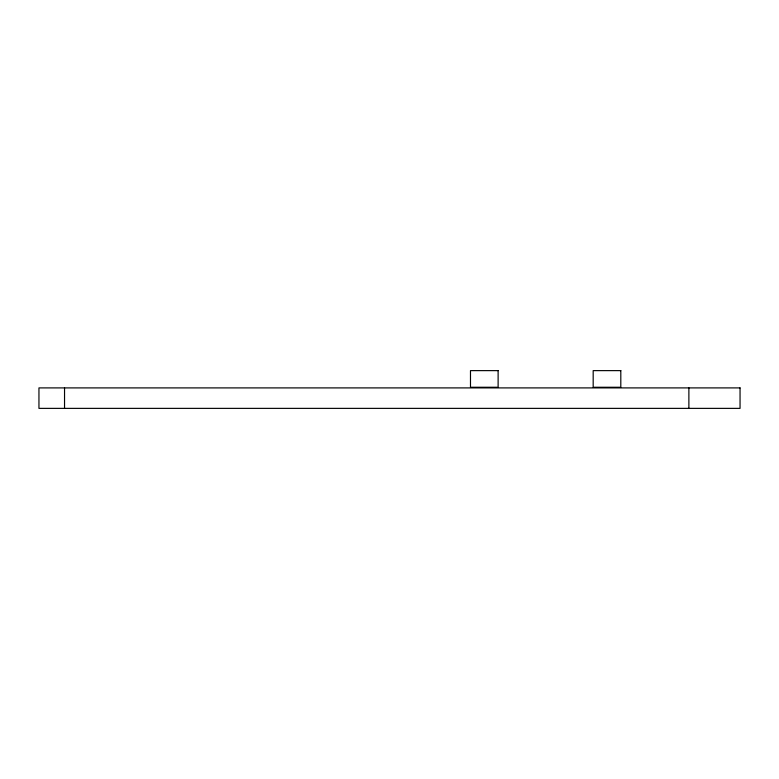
<?xml version="1.0" encoding="UTF-8"?>
<svg xmlns="http://www.w3.org/2000/svg" width="779" height="779" viewBox="0 0 779 779"><rect width="100%" height="100%" fill="white"/><g stroke="black" fill="none" stroke-linecap="round" stroke-linejoin="round"><path stroke-width="1.17" d="M688.879 387.903L688.879 408.371M64.54 387.903L64.54 408.371M498.122 370.629L470.487 370.629L470.487 387.26L498.122 387.26L498.122 370.629M620.805 370.629L593.179 370.629L593.179 387.26L620.805 387.26L620.805 370.629M740.05 387.903L38.95 387.903L38.95 408.371L740.05 408.371L740.05 387.903"/></g></svg>
